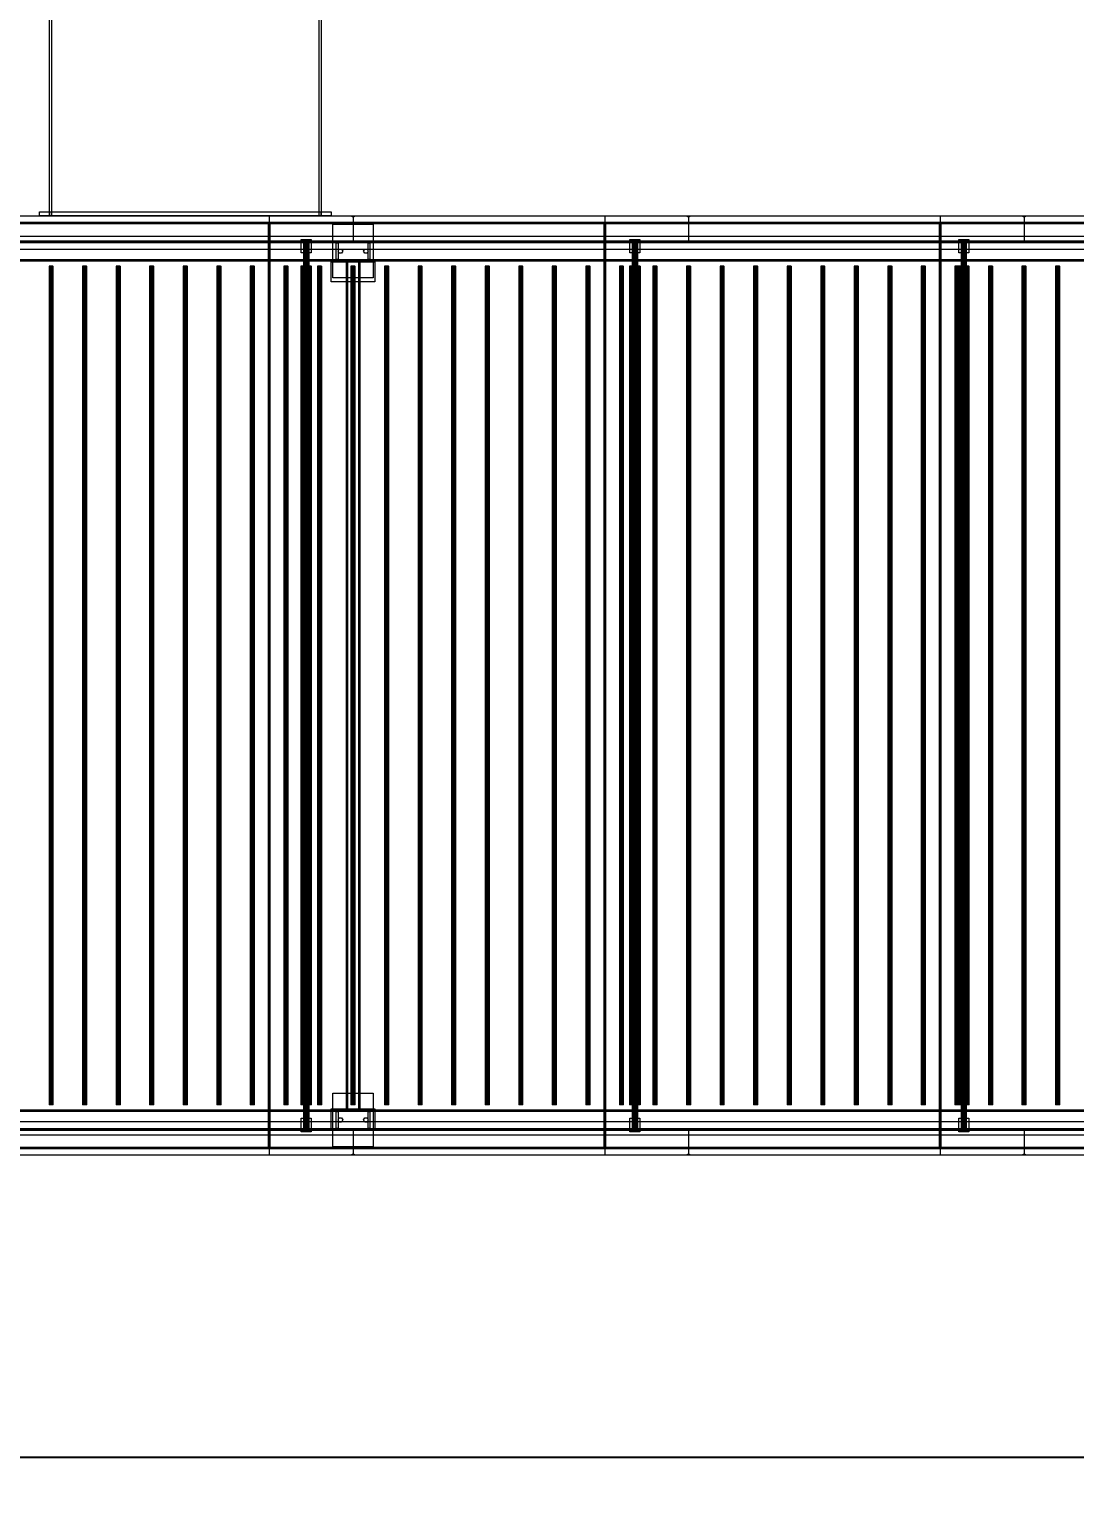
# Model space of a CAD drawing. Header units: millimetres. Extents: x -1970 to 59977, y -50268 to 6837.
# Drawn here: x 40875 to 43989, y -20450 to -16044 of the extents above; entities that cross this region are included whole.
import ezdxf

# ---------------------------------------------------------------- set-up
doc = ezdxf.new("R2010")
doc.units = ezdxf.units.MM
doc.layers.add('COTAS_O', color=1, linetype='Continuous', lineweight=0)
doc.layers.add('superior_secador', color=7, linetype='Continuous', lineweight=0)
doc.dimstyles.new('R19_100', dxfattribs={"dimtxt": 250, "dimasz": 150, "dimexe": 150, "dimexo": 80, "dimgap": 100, "dimtad": 1, "dimtih": 1, "dimtoh": 1, "dimdsep": 46, "dimcen": 0.09, "dimadec": 0, "dimazin": 0, "dimtfac": 1, "dimtdec": 4, "dimtofl": 0, "dimtmove": 0, "dimatfit": 3, "dimfxl": 1, "dimtolj": 1, "dimtzin": 0, "dimarcsym": 0})

# ---------------------------------------------------------------- blocks, each defined once
blk = doc.blocks.new('*D35')
at = {"layer": 'COTAS_O', "color": 0, "lineweight": -2, "transparency": 16777216}
for p, q in [((38839.3, -19480), (38839.3, -20450)), ((58839.3, -19480), (58839.3, -20450)), ((38989.3, -20300), (58689.3, -20300))]:
    blk.add_line(p, q, dxfattribs=at)
at = {"layer": 'COTAS_O', "color": 0, "transparency": 16777216}
for points in [[(38989.3, -20275), (38989.3, -20325), (38839.3, -20300)], [(58689.3, -20275), (58689.3, -20325), (58839.3, -20300)]]:
    blk.add_solid(points, dxfattribs=at)
at = {"layer": 'Defpoints', "color": 0, "transparency": 16777216}
for p in [(38839.3, -19400), (58839.3, -19400), (58839.3, -20300)]:
    blk.add_point(p, dxfattribs=at)

msp = doc.modelspace()

# ---------------------------------------------------------------- linework, layer by layer
at = {"layer": 'superior_secador'}
for p, q in [((40934.253, -16600), (40934.253, -15800)), ((40940.253, -15800), (40940.253, -16600)), ((41738.253, -16600), (41738.253, -15800)), ((41744.253, -15800), (41744.253, -16600)), ((38839.253, -16600), (58839.253, -16600)), ((40589.253, -16600), (41589.253, -16600)), ((40839.253, -16600), (41839.253, -16600)), ((40904.253, -16600), (40904.253, -16588)), ((40904.253, -16588), (41774.253, -16588)), ((40904.253, -16588), (40934.253, -16588)), ((41774.253, -16600), (40904.253, -16600)), ((40934.253, -16600), (40904.253, -16600)), ((40934.253, -16588), (40934.253, -16600)), ((41744.253, -16600), (40934.253, -16600)), ((40940.253, -16600), (40934.253, -16600)), ((41589.253, -16600), (41589.253, -19400)), ((41589.253, -16600), (42589.253, -16600)), ((41744.253, -16600), (41738.253, -16600)), ((41744.253, -16600), (41744.253, -16588)), ((41744.253, -16588), (41774.253, -16588)), ((41774.253, -16600), (41744.253, -16600)), ((41774.253, -16588), (41774.253, -16600)), ((41836.253, -16603), (41836.253, -16600)), ((41836.253, -16600), (41842.253, -16600)), ((41842.253, -16603), (41836.253, -16603)), ((41839.253, -16600), (41839.253, -16675)), ((41839.253, -16600), (42839.253, -16600)), ((41842.253, -16600), (41842.253, -16603)), ((42589.253, -16600), (42589.253, -19400)), ((42589.253, -16600), (43589.253, -16600)), ((42836.253, -16603), (42836.253, -16600)), ((42836.253, -16600), (42842.253, -16600)), ((42842.253, -16603), (42836.253, -16603)), ((42839.253, -16600), (42839.253, -16675)), ((42839.253, -16600), (43839.253, -16600)), ((42842.253, -16600), (42842.253, -16603)), ((43589.253, -16600), (43589.253, -19400)), ((43589.253, -16600), (44589.253, -16600)), ((43836.253, -16603), (43836.253, -16600)), ((43836.253, -16600), (43842.253, -16600)), ((43842.253, -16603), (43836.253, -16603)), ((43839.253, -16600), (43839.253, -16675)), ((43839.253, -16600), (44039.253, -16600)), ((43842.253, -16600), (43842.253, -16603)), ((58839.253, -16620), (38839.253, -16620)), ((58839.253, -16624), (38839.253, -16624)), ((41587.253, -19380), (41587.253, -16620)), ((41587.253, -16620), (41591.253, -16620)), ((41591.253, -16620), (41591.253, -19380)), ((41779.253, -16785), (41779.253, -16625)), ((41779.253, -16625), (41899.253, -16625)), ((41899.253, -16625), (41899.253, -16785)), ((42587.253, -19380), (42587.253, -16620)), ((42587.253, -16620), (42591.253, -16620)), ((42591.253, -16620), (42591.253, -19380)), ((43587.253, -19380), (43587.253, -16620)), ((43587.253, -16620), (43591.253, -16620)), ((43591.253, -16620), (43591.253, -19380)), ((38839.253, -16675), (58839.253, -16675)), ((58839.253, -16680), (38839.253, -16680)), ((39189.253, -16660), (58489.253, -16660)), ((41839.253, -16675), (40839.253, -16675)), ((41684.253, -16710), (41684.253, -16670)), ((41684.253, -16670), (41714.253, -16670)), ((41691.526, -16680), (41691.253, -16680)), ((41691.253, -16680), (41691.253, -19320)), ((41692.325, -16680), (41691.526, -16680)), ((41691.526, -16680), (41691.526, -19320)), ((41693.596, -16680), (41692.325, -16680)), ((41692.325, -16680), (41692.325, -19320)), ((41695.253, -16680), (41693.596, -16680)), ((41693.596, -16680), (41693.596, -19320)), ((41697.182, -16680), (41695.253, -16680)), ((41695.253, -16680), (41695.253, -19320)), ((41699.253, -16680), (41697.182, -16680)), ((41697.182, -16680), (41697.182, -19320)), ((41701.324, -16680), (41699.253, -16680)), ((41699.253, -16680), (41699.253, -19320)), ((41703.253, -16680), (41701.324, -16680)), ((41701.324, -16680), (41701.324, -19320)), ((41704.91, -16680), (41703.253, -16680)), ((41703.253, -16680), (41703.253, -19320)), ((41706.181, -16680), (41704.91, -16680)), ((41704.91, -16680), (41704.91, -19320)), ((41706.98, -16680), (41706.181, -16680)), ((41706.181, -16680), (41706.181, -19320)), ((41706.98, -16680), (41707.253, -16680)), ((41706.98, -16680), (41706.98, -19320)), ((41707.253, -19320), (41707.253, -16680)), ((41714.253, -16670), (41714.253, -16710)), ((41789.253, -16680), (41789.253, -16675)), ((41789.253, -16675), (41889.253, -16675)), ((41889.253, -16680), (41789.253, -16680)), ((41789.253, -16730), (41789.253, -16680)), ((41789.253, -16680), (41794.253, -16680)), ((41794.253, -16680), (41794.253, -16730)), ((42839.253, -16675), (41839.253, -16675)), ((41884.253, -16730), (41884.253, -16680)), ((41884.253, -16680), (41889.253, -16680)), ((41889.253, -16675), (41889.253, -16680)), ((41889.253, -16680), (41889.253, -16730)), ((42664.253, -16710), (42664.253, -16670)), ((42664.253, -16670), (42694.253, -16670)), ((42671.526, -16680), (42671.253, -16680)), ((42671.253, -16680), (42671.253, -19320)), ((42672.325, -16680), (42671.526, -16680)), ((42671.526, -16680), (42671.526, -19320)), ((42673.596, -16680), (42672.325, -16680)), ((42672.325, -16680), (42672.325, -19320)), ((42675.253, -16680), (42673.596, -16680)), ((42673.596, -16680), (42673.596, -19320)), ((42677.182, -16680), (42675.253, -16680)), ((42675.253, -16680), (42675.253, -19320)), ((42679.253, -16680), (42677.182, -16680)), ((42677.182, -16680), (42677.182, -19320)), ((42681.324, -16680), (42679.253, -16680)), ((42679.253, -16680), (42679.253, -19320)), ((42683.253, -16680), (42681.324, -16680)), ((42681.324, -16680), (42681.324, -19320)), ((42684.91, -16680), (42683.253, -16680)), ((42683.253, -16680), (42683.253, -19320)), ((42686.181, -16680), (42684.91, -16680)), ((42684.91, -16680), (42684.91, -19320)), ((42686.98, -16680), (42686.181, -16680)), ((42686.181, -16680), (42686.181, -19320)), ((42686.98, -16680), (42687.253, -16680)), ((42686.98, -16680), (42686.98, -19320)), ((42687.253, -19320), (42687.253, -16680)), ((42694.253, -16670), (42694.253, -16710)), ((43839.253, -16675), (42839.253, -16675)), ((43644.253, -16710), (43644.253, -16670)), ((43644.253, -16670), (43674.253, -16670)), ((43651.526, -16680), (43651.253, -16680)), ((43651.253, -16680), (43651.253, -19320)), ((43652.325, -16680), (43651.526, -16680)), ((43651.526, -16680), (43651.526, -19320)), ((43653.596, -16680), (43652.325, -16680)), ((43652.325, -16680), (43652.325, -19320)), ((43655.253, -16680), (43653.596, -16680)), ((43653.596, -16680), (43653.596, -19320)), ((43657.182, -16680), (43655.253, -16680)), ((43655.253, -16680), (43655.253, -19320)), ((43659.253, -16680), (43657.182, -16680)), ((43657.182, -16680), (43657.182, -19320)), ((43661.324, -16680), (43659.253, -16680)), ((43659.253, -16680), (43659.253, -19320)), ((43663.253, -16680), (43661.324, -16680)), ((43661.324, -16680), (43661.324, -19320)), ((43664.91, -16680), (43663.253, -16680)), ((43663.253, -16680), (43663.253, -19320)), ((43666.181, -16680), (43664.91, -16680)), ((43664.91, -16680), (43664.91, -19320)), ((43666.98, -16680), (43666.181, -16680)), ((43666.181, -16680), (43666.181, -19320)), ((43666.98, -16680), (43667.253, -16680)), ((43666.98, -16680), (43666.98, -19320)), ((43667.253, -19320), (43667.253, -16680)), ((43674.253, -16670), (43674.253, -16710)), ((44039.253, -16675), (43839.253, -16675)), ((38839.253, -16730), (58839.253, -16730)), ((58839.253, -16735), (38839.253, -16735)), ((58489.253, -16700), (39189.253, -16700)), ((41714.253, -16710), (41684.253, -16710)), ((41774.253, -16738), (41774.253, -16733)), ((41774.253, -16733), (41904.253, -16733)), ((41774.253, -16796), (41774.253, -16733)), ((41904.253, -16738), (41774.253, -16738)), ((41789.253, -16735), (41789.253, -16730)), ((41789.253, -16730), (41889.253, -16730)), ((41794.253, -16730), (41789.253, -16730)), ((41889.253, -16735), (41789.253, -16735)), ((41794.253, -16705), (41797.753, -16698.938)), ((41797.753, -16711.062), (41794.253, -16705)), ((41797.753, -16698.938), (41804.753, -16698.938)), ((41804.753, -16711.062), (41797.753, -16711.062)), ((41804.753, -16698.938), (41808.253, -16705)), ((41808.253, -16705), (41804.753, -16711.062)), ((41819.253, -19265), (41819.253, -16735)), ((41819.253, -16735), (41859.253, -16735)), ((41819.253, -16735), (41822.253, -16735)), ((41822.253, -16735), (41822.253, -19265)), ((41856.253, -19265), (41856.253, -16735)), ((41856.253, -16735), (41859.253, -16735)), ((41859.253, -16735), (41859.253, -19265)), ((41870.253, -16705), (41873.753, -16698.938)), ((41873.753, -16711.062), (41870.253, -16705)), ((41873.753, -16698.938), (41880.753, -16698.938)), ((41880.753, -16711.062), (41873.753, -16711.062)), ((41880.753, -16698.938), (41884.253, -16705)), ((41884.253, -16705), (41880.753, -16711.062)), ((41889.253, -16730), (41884.253, -16730)), ((41889.253, -16730), (41889.253, -16735)), ((41904.253, -16733), (41904.253, -16738)), ((41904.253, -16733), (41904.253, -16796)), ((42694.253, -16710), (42664.253, -16710)), ((43674.253, -16710), (43644.253, -16710)), ((40934.116, -16750), (40932.903, -16750)), ((40932.903, -16750), (40932.903, -19250)), ((40937.291, -16750), (40934.116, -16750)), ((40934.116, -16750), (40934.116, -19250)), ((40941.215, -16750), (40937.291, -16750)), ((40937.291, -16750), (40937.291, -19250)), ((40944.39, -16750), (40941.215, -16750)), ((40941.215, -16750), (40941.215, -19250)), ((40944.39, -16750), (40945.603, -16750)), ((40944.39, -16750), (40944.39, -19250)), ((40945.603, -19250), (40945.603, -16750)), ((41034.116, -16750), (41032.903, -16750)), ((41032.903, -16750), (41032.903, -19250)), ((41037.291, -16750), (41034.116, -16750)), ((41034.116, -16750), (41034.116, -19250)), ((41041.215, -16750), (41037.291, -16750)), ((41037.291, -16750), (41037.291, -19250)), ((41044.39, -16750), (41041.215, -16750)), ((41041.215, -16750), (41041.215, -19250)), ((41044.39, -16750), (41045.603, -16750)), ((41044.39, -16750), (41044.39, -19250)), ((41045.603, -19250), (41045.603, -16750)), ((41134.116, -16750), (41132.903, -16750)), ((41132.903, -16750), (41132.903, -19250)), ((41137.291, -16750), (41134.116, -16750)), ((41134.116, -16750), (41134.116, -19250)), ((41141.215, -16750), (41137.291, -16750)), ((41137.291, -16750), (41137.291, -19250)), ((41144.39, -16750), (41141.215, -16750)), ((41141.215, -16750), (41141.215, -19250)), ((41144.39, -16750), (41145.603, -16750)), ((41144.39, -16750), (41144.39, -19250)), ((41145.603, -19250), (41145.603, -16750)), ((41234.116, -16750), (41232.903, -16750)), ((41232.903, -16750), (41232.903, -19250)), ((41237.291, -16750), (41234.116, -16750)), ((41234.116, -16750), (41234.116, -19250)), ((41241.215, -16750), (41237.291, -16750)), ((41237.291, -16750), (41237.291, -19250)), ((41244.39, -16750), (41241.215, -16750)), ((41241.215, -16750), (41241.215, -19250)), ((41244.39, -16750), (41245.603, -16750)), ((41244.39, -16750), (41244.39, -19250)), ((41245.603, -19250), (41245.603, -16750)), ((41334.116, -16750), (41332.903, -16750)), ((41332.903, -16750), (41332.903, -19250)), ((41337.291, -16750), (41334.116, -16750)), ((41334.116, -16750), (41334.116, -19250)), ((41341.215, -16750), (41337.291, -16750)), ((41337.291, -16750), (41337.291, -19250)), ((41344.39, -16750), (41341.215, -16750)), ((41341.215, -16750), (41341.215, -19250)), ((41344.39, -16750), (41345.603, -16750)), ((41344.39, -16750), (41344.39, -19250)), ((41345.603, -19250), (41345.603, -16750)), ((41434.116, -16750), (41432.903, -16750)), ((41432.903, -16750), (41432.903, -19250)), ((41437.291, -16750), (41434.116, -16750)), ((41434.116, -16750), (41434.116, -19250)), ((41441.215, -16750), (41437.291, -16750)), ((41437.291, -16750), (41437.291, -19250)), ((41444.39, -16750), (41441.215, -16750)), ((41441.215, -16750), (41441.215, -19250)), ((41444.39, -16750), (41445.603, -16750)), ((41444.39, -16750), (41444.39, -19250)), ((41445.603, -19250), (41445.603, -16750)), ((41534.116, -16750), (41532.903, -16750)), ((41532.903, -16750), (41532.903, -19250)), ((41537.291, -16750), (41534.116, -16750)), ((41534.116, -16750), (41534.116, -19250)), ((41541.215, -16750), (41537.291, -16750)), ((41537.291, -16750), (41537.291, -19250)), ((41544.39, -16750), (41541.215, -16750)), ((41541.215, -16750), (41541.215, -19250)), ((41544.39, -16750), (41545.603, -16750)), ((41544.39, -16750), (41544.39, -19250)), ((41545.603, -19250), (41545.603, -16750)), ((41634.116, -16750), (41632.903, -16750)), ((41632.903, -16750), (41632.903, -19250)), ((41637.291, -16750), (41634.116, -16750)), ((41634.116, -16750), (41634.116, -19250)), ((41641.215, -16750), (41637.291, -16750)), ((41637.291, -16750), (41637.291, -19250)), ((41644.39, -16750), (41641.215, -16750)), ((41641.215, -16750), (41641.215, -19250)), ((41644.39, -16750), (41645.603, -16750)), ((41644.39, -16750), (41644.39, -19250)), ((41645.603, -19250), (41645.603, -16750)), ((41683.798, -16750), (41683.253, -16750)), ((41683.253, -16750), (41683.253, -19250)), ((41685.397, -16750), (41683.798, -16750)), ((41683.798, -16750), (41683.798, -19250)), ((41687.939, -16750), (41685.397, -16750)), ((41685.397, -16750), (41685.397, -19250)), ((41691.253, -16750), (41687.939, -16750)), ((41687.939, -16750), (41687.939, -19250)), ((41695.112, -16750), (41691.253, -16750)), ((41691.253, -16750), (41691.253, -19250)), ((41699.253, -16750), (41695.112, -16750)), ((41695.112, -16750), (41695.112, -19250)), ((41703.394, -16750), (41699.253, -16750)), ((41699.253, -16750), (41699.253, -19250)), ((41707.253, -16750), (41703.394, -16750)), ((41703.394, -16750), (41703.394, -19250)), ((41710.567, -16750), (41707.253, -16750)), ((41707.253, -16750), (41707.253, -19250)), ((41713.109, -16750), (41710.567, -16750)), ((41710.567, -16750), (41710.567, -19250)), ((41714.708, -16750), (41713.109, -16750)), ((41713.109, -16750), (41713.109, -19250)), ((41714.708, -16750), (41715.253, -16750)), ((41714.708, -16750), (41714.708, -19250)), ((41715.253, -19250), (41715.253, -16750)), ((41734.116, -16750), (41732.903, -16750)), ((41732.903, -16750), (41732.903, -19250)), ((41737.291, -16750), (41734.116, -16750)), ((41734.116, -16750), (41734.116, -19250)), ((41741.215, -16750), (41737.291, -16750)), ((41737.291, -16750), (41737.291, -19250)), ((41744.39, -16750), (41741.215, -16750)), ((41741.215, -16750), (41741.215, -19250)), ((41744.39, -16750), (41745.603, -16750)), ((41744.39, -16750), (41744.39, -19250)), ((41745.603, -19250), (41745.603, -16750)), ((41899.253, -16785), (41779.253, -16785)), ((41834.116, -16750), (41832.903, -16750)), ((41832.903, -16750), (41832.903, -19250)), ((41837.291, -16750), (41834.116, -16750)), ((41834.116, -16750), (41834.116, -19250)), ((41841.215, -16750), (41837.291, -16750)), ((41837.291, -16750), (41837.291, -19250)), ((41844.39, -16750), (41841.215, -16750)), ((41841.215, -16750), (41841.215, -19250)), ((41844.39, -16750), (41845.603, -16750)), ((41844.39, -16750), (41844.39, -19250)), ((41845.603, -19250), (41845.603, -16750)), ((41934.116, -16750), (41932.903, -16750)), ((41932.903, -16750), (41932.903, -19250)), ((41937.291, -16750), (41934.116, -16750)), ((41934.116, -16750), (41934.116, -19250)), ((41941.215, -16750), (41937.291, -16750)), ((41937.291, -16750), (41937.291, -19250)), ((41944.39, -16750), (41941.215, -16750)), ((41941.215, -16750), (41941.215, -19250)), ((41944.39, -16750), (41945.603, -16750)), ((41944.39, -16750), (41944.39, -19250)), ((41945.603, -19250), (41945.603, -16750)), ((42034.116, -16750), (42032.903, -16750)), ((42032.903, -16750), (42032.903, -19250)), ((42037.291, -16750), (42034.116, -16750)), ((42034.116, -16750), (42034.116, -19250)), ((42041.215, -16750), (42037.291, -16750)), ((42037.291, -16750), (42037.291, -19250)), ((42044.39, -16750), (42041.215, -16750)), ((42041.215, -16750), (42041.215, -19250)), ((42044.39, -16750), (42045.603, -16750)), ((42044.39, -16750), (42044.39, -19250)), ((42045.603, -19250), (42045.603, -16750)), ((42134.116, -16750), (42132.903, -16750)), ((42132.903, -16750), (42132.903, -19250)), ((42137.291, -16750), (42134.116, -16750)), ((42134.116, -16750), (42134.116, -19250)), ((42141.215, -16750), (42137.291, -16750)), ((42137.291, -16750), (42137.291, -19250)), ((42144.39, -16750), (42141.215, -16750)), ((42141.215, -16750), (42141.215, -19250)), ((42144.39, -16750), (42145.603, -16750)), ((42144.39, -16750), (42144.39, -19250)), ((42145.603, -19250), (42145.603, -16750)), ((42234.116, -16750), (42232.903, -16750)), ((42232.903, -16750), (42232.903, -19250)), ((42237.291, -16750), (42234.116, -16750)), ((42234.116, -16750), (42234.116, -19250)), ((42241.215, -16750), (42237.291, -16750)), ((42237.291, -16750), (42237.291, -19250)), ((42244.39, -16750), (42241.215, -16750)), ((42241.215, -16750), (42241.215, -19250)), ((42244.39, -16750), (42245.603, -16750)), ((42244.39, -16750), (42244.39, -19250)), ((42245.603, -19250), (42245.603, -16750)), ((42334.116, -16750), (42332.903, -16750)), ((42332.903, -16750), (42332.903, -19250)), ((42337.291, -16750), (42334.116, -16750)), ((42334.116, -16750), (42334.116, -19250)), ((42341.215, -16750), (42337.291, -16750)), ((42337.291, -16750), (42337.291, -19250)), ((42344.39, -16750), (42341.215, -16750)), ((42341.215, -16750), (42341.215, -19250)), ((42344.39, -16750), (42345.603, -16750)), ((42344.39, -16750), (42344.39, -19250)), ((42345.603, -19250), (42345.603, -16750)), ((42434.116, -16750), (42432.903, -16750)), ((42432.903, -16750), (42432.903, -19250)), ((42437.291, -16750), (42434.116, -16750)), ((42434.116, -16750), (42434.116, -19250)), ((42441.215, -16750), (42437.291, -16750)), ((42437.291, -16750), (42437.291, -19250)), ((42444.39, -16750), (42441.215, -16750)), ((42441.215, -16750), (42441.215, -19250)), ((42444.39, -16750), (42445.603, -16750)), ((42444.39, -16750), (42444.39, -19250)), ((42445.603, -19250), (42445.603, -16750)), ((42534.116, -16750), (42532.903, -16750)), ((42532.903, -16750), (42532.903, -19250)), ((42537.291, -16750), (42534.116, -16750)), ((42534.116, -16750), (42534.116, -19250)), ((42541.215, -16750), (42537.291, -16750)), ((42537.291, -16750), (42537.291, -19250)), ((42544.39, -16750), (42541.215, -16750)), ((42541.215, -16750), (42541.215, -19250)), ((42544.39, -16750), (42545.603, -16750)), ((42544.39, -16750), (42544.39, -19250)), ((42545.603, -19250), (42545.603, -16750)), ((42634.116, -16750), (42632.903, -16750)), ((42632.903, -16750), (42632.903, -19250)), ((42637.291, -16750), (42634.116, -16750)), ((42634.116, -16750), (42634.116, -19250)), ((42641.215, -16750), (42637.291, -16750)), ((42637.291, -16750), (42637.291, -19250)), ((42644.39, -16750), (42641.215, -16750)), ((42641.215, -16750), (42641.215, -19250)), ((42644.39, -16750), (42645.603, -16750)), ((42644.39, -16750), (42644.39, -19250)), ((42645.603, -19250), (42645.603, -16750)), ((42663.798, -16750), (42663.253, -16750)), ((42663.253, -16750), (42663.253, -19250)), ((42665.397, -16750), (42663.798, -16750)), ((42663.798, -16750), (42663.798, -19250)), ((42667.939, -16750), (42665.397, -16750)), ((42665.397, -16750), (42665.397, -19250)), ((42671.253, -16750), (42667.939, -16750)), ((42667.939, -16750), (42667.939, -19250)), ((42675.112, -16750), (42671.253, -16750)), ((42671.253, -16750), (42671.253, -19250)), ((42679.253, -16750), (42675.112, -16750)), ((42675.112, -16750), (42675.112, -19250)), ((42683.394, -16750), (42679.253, -16750)), ((42679.253, -16750), (42679.253, -19250)), ((42687.253, -16750), (42683.394, -16750)), ((42683.394, -16750), (42683.394, -19250)), ((42690.567, -16750), (42687.253, -16750)), ((42687.253, -16750), (42687.253, -19250)), ((42693.109, -16750), (42690.567, -16750)), ((42690.567, -16750), (42690.567, -19250)), ((42694.708, -16750), (42693.109, -16750)), ((42693.109, -16750), (42693.109, -19250)), ((42694.708, -16750), (42695.253, -16750)), ((42694.708, -16750), (42694.708, -19250)), ((42695.253, -19250), (42695.253, -16750)), ((42734.116, -16750), (42732.903, -16750)), ((42732.903, -16750), (42732.903, -19250)), ((42737.291, -16750), (42734.116, -16750)), ((42734.116, -16750), (42734.116, -19250)), ((42741.215, -16750), (42737.291, -16750)), ((42737.291, -16750), (42737.291, -19250)), ((42744.39, -16750), (42741.215, -16750)), ((42741.215, -16750), (42741.215, -19250)), ((42744.39, -16750), (42745.603, -16750)), ((42744.39, -16750), (42744.39, -19250)), ((42745.603, -19250), (42745.603, -16750)), ((42834.116, -16750), (42832.903, -16750)), ((42832.903, -16750), (42832.903, -19250)), ((42837.291, -16750), (42834.116, -16750)), ((42834.116, -16750), (42834.116, -19250)), ((42841.215, -16750), (42837.291, -16750)), ((42837.291, -16750), (42837.291, -19250)), ((42844.39, -16750), (42841.215, -16750)), ((42841.215, -16750), (42841.215, -19250)), ((42844.39, -16750), (42845.603, -16750)), ((42844.39, -16750), (42844.39, -19250)), ((42845.603, -19250), (42845.603, -16750)), ((42934.116, -16750), (42932.903, -16750)), ((42932.903, -16750), (42932.903, -19250)), ((42937.291, -16750), (42934.116, -16750)), ((42934.116, -16750), (42934.116, -19250)), ((42941.215, -16750), (42937.291, -16750)), ((42937.291, -16750), (42937.291, -19250)), ((42944.39, -16750), (42941.215, -16750)), ((42941.215, -16750), (42941.215, -19250)), ((42944.39, -16750), (42945.603, -16750)), ((42944.39, -16750), (42944.39, -19250)), ((42945.603, -19250), (42945.603, -16750)), ((43034.116, -16750), (43032.903, -16750)), ((43032.903, -16750), (43032.903, -19250)), ((43037.291, -16750), (43034.116, -16750)), ((43034.116, -16750), (43034.116, -19250)), ((43041.215, -16750), (43037.291, -16750)), ((43037.291, -16750), (43037.291, -19250)), ((43044.39, -16750), (43041.215, -16750)), ((43041.215, -16750), (43041.215, -19250)), ((43044.39, -16750), (43045.603, -16750)), ((43044.39, -16750), (43044.39, -19250)), ((43045.603, -19250), (43045.603, -16750)), ((43134.116, -16750), (43132.903, -16750)), ((43132.903, -16750), (43132.903, -19250)), ((43137.291, -16750), (43134.116, -16750)), ((43134.116, -16750), (43134.116, -19250)), ((43141.215, -16750), (43137.291, -16750)), ((43137.291, -16750), (43137.291, -19250)), ((43144.39, -16750), (43141.215, -16750)), ((43141.215, -16750), (43141.215, -19250)), ((43144.39, -16750), (43145.603, -16750)), ((43144.39, -16750), (43144.39, -19250)), ((43145.603, -19250), (43145.603, -16750)), ((43234.116, -16750), (43232.903, -16750)), ((43232.903, -16750), (43232.903, -19250)), ((43237.291, -16750), (43234.116, -16750)), ((43234.116, -16750), (43234.116, -19250)), ((43241.215, -16750), (43237.291, -16750)), ((43237.291, -16750), (43237.291, -19250)), ((43244.39, -16750), (43241.215, -16750)), ((43241.215, -16750), (43241.215, -19250)), ((43244.39, -16750), (43245.603, -16750)), ((43244.39, -16750), (43244.39, -19250)), ((43245.603, -19250), (43245.603, -16750)), ((43334.116, -16750), (43332.903, -16750)), ((43332.903, -16750), (43332.903, -19250)), ((43337.291, -16750), (43334.116, -16750)), ((43334.116, -16750), (43334.116, -19250)), ((43341.215, -16750), (43337.291, -16750)), ((43337.291, -16750), (43337.291, -19250)), ((43344.39, -16750), (43341.215, -16750)), ((43341.215, -16750), (43341.215, -19250)), ((43344.39, -16750), (43345.603, -16750)), ((43344.39, -16750), (43344.39, -19250)), ((43345.603, -19250), (43345.603, -16750)), ((43434.116, -16750), (43432.903, -16750)), ((43432.903, -16750), (43432.903, -19250)), ((43437.291, -16750), (43434.116, -16750)), ((43434.116, -16750), (43434.116, -19250)), ((43441.215, -16750), (43437.291, -16750)), ((43437.291, -16750), (43437.291, -19250)), ((43444.39, -16750), (43441.215, -16750)), ((43441.215, -16750), (43441.215, -19250)), ((43444.39, -16750), (43445.603, -16750)), ((43444.39, -16750), (43444.39, -19250)), ((43445.603, -19250), (43445.603, -16750)), ((43534.116, -16750), (43532.903, -16750)), ((43532.903, -16750), (43532.903, -19250)), ((43537.291, -16750), (43534.116, -16750)), ((43534.116, -16750), (43534.116, -19250)), ((43541.215, -16750), (43537.291, -16750)), ((43537.291, -16750), (43537.291, -19250)), ((43544.39, -16750), (43541.215, -16750)), ((43541.215, -16750), (43541.215, -19250)), ((43544.39, -16750), (43545.603, -16750)), ((43544.39, -16750), (43544.39, -19250)), ((43545.603, -19250), (43545.603, -16750)), ((43634.116, -16750), (43632.903, -16750)), ((43632.903, -16750), (43632.903, -19250)), ((43637.291, -16750), (43634.116, -16750)), ((43634.116, -16750), (43634.116, -19250)), ((43641.215, -16750), (43637.291, -16750)), ((43637.291, -16750), (43637.291, -19250)), ((43644.39, -16750), (43641.215, -16750)), ((43641.215, -16750), (43641.215, -19250)), ((43643.798, -16750), (43643.253, -16750)), ((43643.253, -16750), (43643.253, -19250)), ((43645.397, -16750), (43643.798, -16750)), ((43643.798, -16750), (43643.798, -19250)), ((43644.39, -16750), (43645.603, -16750)), ((43644.39, -16750), (43644.39, -19250)), ((43647.939, -16750), (43645.397, -16750)), ((43645.397, -16750), (43645.397, -19250)), ((43645.603, -19250), (43645.603, -16750)), ((43651.253, -16750), (43647.939, -16750)), ((43647.939, -16750), (43647.939, -19250)), ((43655.112, -16750), (43651.253, -16750)), ((43651.253, -16750), (43651.253, -19250)), ((43659.253, -16750), (43655.112, -16750)), ((43655.112, -16750), (43655.112, -19250)), ((43663.394, -16750), (43659.253, -16750)), ((43659.253, -16750), (43659.253, -19250)), ((43667.253, -16750), (43663.394, -16750)), ((43663.394, -16750), (43663.394, -19250)), ((43670.567, -16750), (43667.253, -16750)), ((43667.253, -16750), (43667.253, -19250)), ((43673.109, -16750), (43670.567, -16750)), ((43670.567, -16750), (43670.567, -19250)), ((43674.708, -16750), (43673.109, -16750)), ((43673.109, -16750), (43673.109, -19250)), ((43674.708, -16750), (43675.253, -16750)), ((43674.708, -16750), (43674.708, -19250)), ((43675.253, -19250), (43675.253, -16750)), ((43734.116, -16750), (43732.903, -16750)), ((43732.903, -16750), (43732.903, -19250)), ((43737.291, -16750), (43734.116, -16750)), ((43734.116, -16750), (43734.116, -19250)), ((43741.215, -16750), (43737.291, -16750)), ((43737.291, -16750), (43737.291, -19250)), ((43744.39, -16750), (43741.215, -16750)), ((43741.215, -16750), (43741.215, -19250)), ((43744.39, -16750), (43745.603, -16750)), ((43744.39, -16750), (43744.39, -19250)), ((43745.603, -19250), (43745.603, -16750)), ((43834.116, -16750), (43832.903, -16750)), ((43832.903, -16750), (43832.903, -19250)), ((43837.291, -16750), (43834.116, -16750)), ((43834.116, -16750), (43834.116, -19250)), ((43841.215, -16750), (43837.291, -16750)), ((43837.291, -16750), (43837.291, -19250)), ((43844.39, -16750), (43841.215, -16750)), ((43841.215, -16750), (43841.215, -19250)), ((43844.39, -16750), (43845.603, -16750)), ((43844.39, -16750), (43844.39, -19250)), ((43845.603, -19250), (43845.603, -16750)), ((43934.116, -16750), (43932.903, -16750)), ((43932.903, -16750), (43932.903, -19250)), ((43937.291, -16750), (43934.116, -16750)), ((43934.116, -16750), (43934.116, -19250)), ((43941.215, -16750), (43937.291, -16750)), ((43937.291, -16750), (43937.291, -19250)), ((43944.39, -16750), (43941.215, -16750)), ((43941.215, -16750), (43941.215, -19250)), ((43944.39, -16750), (43945.603, -16750)), ((43944.39, -16750), (43944.39, -19250)), ((43945.603, -19250), (43945.603, -16750)), ((41904.253, -16796), (41774.253, -16796)), ((40934.116, -19250), (40932.903, -19250)), ((40937.291, -19250), (40934.116, -19250)), ((40941.215, -19250), (40937.291, -19250)), ((40944.39, -19250), (40941.215, -19250)), ((40945.603, -19250), (40944.39, -19250)), ((41034.116, -19250), (41032.903, -19250)), ((41037.291, -19250), (41034.116, -19250)), ((41041.215, -19250), (41037.291, -19250)), ((41044.39, -19250), (41041.215, -19250)), ((41045.603, -19250), (41044.39, -19250)), ((41134.116, -19250), (41132.903, -19250)), ((41137.291, -19250), (41134.116, -19250)), ((41141.215, -19250), (41137.291, -19250)), ((41144.39, -19250), (41141.215, -19250)), ((41145.603, -19250), (41144.39, -19250)), ((41234.116, -19250), (41232.903, -19250)), ((41237.291, -19250), (41234.116, -19250)), ((41241.215, -19250), (41237.291, -19250)), ((41244.39, -19250), (41241.215, -19250)), ((41245.603, -19250), (41244.39, -19250)), ((41334.116, -19250), (41332.903, -19250)), ((41337.291, -19250), (41334.116, -19250)), ((41341.215, -19250), (41337.291, -19250)), ((41344.39, -19250), (41341.215, -19250)), ((41345.603, -19250), (41344.39, -19250)), ((41434.116, -19250), (41432.903, -19250)), ((41437.291, -19250), (41434.116, -19250)), ((41441.215, -19250), (41437.291, -19250)), ((41444.39, -19250), (41441.215, -19250)), ((41445.603, -19250), (41444.39, -19250)), ((41534.116, -19250), (41532.903, -19250)), ((41537.291, -19250), (41534.116, -19250)), ((41541.215, -19250), (41537.291, -19250)), ((41544.39, -19250), (41541.215, -19250)), ((41545.603, -19250), (41544.39, -19250)), ((41634.116, -19250), (41632.903, -19250)), ((41637.291, -19250), (41634.116, -19250)), ((41641.215, -19250), (41637.291, -19250)), ((41644.39, -19250), (41641.215, -19250)), ((41645.603, -19250), (41644.39, -19250)), ((41683.798, -19250), (41683.253, -19250)), ((41685.397, -19250), (41683.798, -19250)), ((41687.939, -19250), (41685.397, -19250)), ((41691.253, -19250), (41687.939, -19250)), ((41695.112, -19250), (41691.253, -19250)), ((41699.253, -19250), (41695.112, -19250)), ((41703.394, -19250), (41699.253, -19250)), ((41707.253, -19250), (41703.394, -19250)), ((41710.567, -19250), (41707.253, -19250)), ((41713.109, -19250), (41710.567, -19250)), ((41714.708, -19250), (41713.109, -19250)), ((41715.253, -19250), (41714.708, -19250)), ((41734.116, -19250), (41732.903, -19250)), ((41737.291, -19250), (41734.116, -19250)), ((41741.215, -19250), (41737.291, -19250)), ((41744.39, -19250), (41741.215, -19250)), ((41745.603, -19250), (41744.39, -19250)), ((41779.253, -19375), (41779.253, -19215)), ((41779.253, -19215), (41899.253, -19215)), ((41834.116, -19250), (41832.903, -19250)), ((41837.291, -19250), (41834.116, -19250)), ((41841.215, -19250), (41837.291, -19250)), ((41844.39, -19250), (41841.215, -19250)), ((41845.603, -19250), (41844.39, -19250)), ((41899.253, -19215), (41899.253, -19375)), ((41934.116, -19250), (41932.903, -19250)), ((41937.291, -19250), (41934.116, -19250)), ((41941.215, -19250), (41937.291, -19250)), ((41944.39, -19250), (41941.215, -19250)), ((41945.603, -19250), (41944.39, -19250)), ((42034.116, -19250), (42032.903, -19250)), ((42037.291, -19250), (42034.116, -19250)), ((42041.215, -19250), (42037.291, -19250)), ((42044.39, -19250), (42041.215, -19250)), ((42045.603, -19250), (42044.39, -19250)), ((42134.116, -19250), (42132.903, -19250)), ((42137.291, -19250), (42134.116, -19250)), ((42141.215, -19250), (42137.291, -19250)), ((42144.39, -19250), (42141.215, -19250)), ((42145.603, -19250), (42144.39, -19250)), ((42234.116, -19250), (42232.903, -19250)), ((42237.291, -19250), (42234.116, -19250)), ((42241.215, -19250), (42237.291, -19250)), ((42244.39, -19250), (42241.215, -19250)), ((42245.603, -19250), (42244.39, -19250)), ((42334.116, -19250), (42332.903, -19250)), ((42337.291, -19250), (42334.116, -19250)), ((42341.215, -19250), (42337.291, -19250)), ((42344.39, -19250), (42341.215, -19250)), ((42345.603, -19250), (42344.39, -19250)), ((42434.116, -19250), (42432.903, -19250)), ((42437.291, -19250), (42434.116, -19250)), ((42441.215, -19250), (42437.291, -19250)), ((42444.39, -19250), (42441.215, -19250)), ((42445.603, -19250), (42444.39, -19250)), ((42534.116, -19250), (42532.903, -19250)), ((42537.291, -19250), (42534.116, -19250)), ((42541.215, -19250), (42537.291, -19250)), ((42544.39, -19250), (42541.215, -19250)), ((42545.603, -19250), (42544.39, -19250)), ((42634.116, -19250), (42632.903, -19250)), ((42637.291, -19250), (42634.116, -19250)), ((42641.215, -19250), (42637.291, -19250)), ((42644.39, -19250), (42641.215, -19250)), ((42645.603, -19250), (42644.39, -19250)), ((42663.798, -19250), (42663.253, -19250)), ((42665.397, -19250), (42663.798, -19250)), ((42667.939, -19250), (42665.397, -19250)), ((42671.253, -19250), (42667.939, -19250)), ((42675.112, -19250), (42671.253, -19250)), ((42679.253, -19250), (42675.112, -19250)), ((42683.394, -19250), (42679.253, -19250)), ((42687.253, -19250), (42683.394, -19250)), ((42690.567, -19250), (42687.253, -19250)), ((42693.109, -19250), (42690.567, -19250)), ((42694.708, -19250), (42693.109, -19250)), ((42695.253, -19250), (42694.708, -19250)), ((42734.116, -19250), (42732.903, -19250)), ((42737.291, -19250), (42734.116, -19250)), ((42741.215, -19250), (42737.291, -19250)), ((42744.39, -19250), (42741.215, -19250)), ((42745.603, -19250), (42744.39, -19250)), ((42834.116, -19250), (42832.903, -19250)), ((42837.291, -19250), (42834.116, -19250)), ((42841.215, -19250), (42837.291, -19250)), ((42844.39, -19250), (42841.215, -19250)), ((42845.603, -19250), (42844.39, -19250)), ((42934.116, -19250), (42932.903, -19250)), ((42937.291, -19250), (42934.116, -19250)), ((42941.215, -19250), (42937.291, -19250)), ((42944.39, -19250), (42941.215, -19250)), ((42945.603, -19250), (42944.39, -19250)), ((43034.116, -19250), (43032.903, -19250)), ((43037.291, -19250), (43034.116, -19250)), ((43041.215, -19250), (43037.291, -19250)), ((43044.39, -19250), (43041.215, -19250)), ((43045.603, -19250), (43044.39, -19250)), ((43134.116, -19250), (43132.903, -19250)), ((43137.291, -19250), (43134.116, -19250)), ((43141.215, -19250), (43137.291, -19250)), ((43144.39, -19250), (43141.215, -19250)), ((43145.603, -19250), (43144.39, -19250)), ((43234.116, -19250), (43232.903, -19250)), ((43237.291, -19250), (43234.116, -19250)), ((43241.215, -19250), (43237.291, -19250)), ((43244.39, -19250), (43241.215, -19250)), ((43245.603, -19250), (43244.39, -19250)), ((43334.116, -19250), (43332.903, -19250)), ((43337.291, -19250), (43334.116, -19250)), ((43341.215, -19250), (43337.291, -19250)), ((43344.39, -19250), (43341.215, -19250)), ((43345.603, -19250), (43344.39, -19250)), ((43434.116, -19250), (43432.903, -19250)), ((43437.291, -19250), (43434.116, -19250)), ((43441.215, -19250), (43437.291, -19250)), ((43444.39, -19250), (43441.215, -19250)), ((43445.603, -19250), (43444.39, -19250)), ((43534.116, -19250), (43532.903, -19250)), ((43537.291, -19250), (43534.116, -19250)), ((43541.215, -19250), (43537.291, -19250)), ((43544.39, -19250), (43541.215, -19250)), ((43545.603, -19250), (43544.39, -19250)), ((43634.116, -19250), (43632.903, -19250)), ((43637.291, -19250), (43634.116, -19250)), ((43641.215, -19250), (43637.291, -19250)), ((43644.39, -19250), (43641.215, -19250)), ((43643.798, -19250), (43643.253, -19250)), ((43645.397, -19250), (43643.798, -19250)), ((43645.603, -19250), (43644.39, -19250)), ((43647.939, -19250), (43645.397, -19250)), ((43651.253, -19250), (43647.939, -19250)), ((43655.112, -19250), (43651.253, -19250)), ((43659.253, -19250), (43655.112, -19250)), ((43663.394, -19250), (43659.253, -19250)), ((43667.253, -19250), (43663.394, -19250)), ((43670.567, -19250), (43667.253, -19250)), ((43673.109, -19250), (43670.567, -19250)), ((43674.708, -19250), (43673.109, -19250)), ((43675.253, -19250), (43674.708, -19250)), ((43734.116, -19250), (43732.903, -19250)), ((43737.291, -19250), (43734.116, -19250)), ((43741.215, -19250), (43737.291, -19250)), ((43744.39, -19250), (43741.215, -19250)), ((43745.603, -19250), (43744.39, -19250)), ((43834.116, -19250), (43832.903, -19250)), ((43837.291, -19250), (43834.116, -19250)), ((43841.215, -19250), (43837.291, -19250)), ((43844.39, -19250), (43841.215, -19250)), ((43845.603, -19250), (43844.39, -19250)), ((43934.116, -19250), (43932.903, -19250)), ((43937.291, -19250), (43934.116, -19250)), ((43941.215, -19250), (43937.291, -19250)), ((43944.39, -19250), (43941.215, -19250)), ((43945.603, -19250), (43944.39, -19250)), ((38839.253, -19265), (58839.253, -19265)), ((58839.253, -19270), (38839.253, -19270)), ((41684.253, -19330), (41684.253, -19290)), ((41684.253, -19290), (41714.253, -19290)), ((41714.253, -19290), (41714.253, -19330)), ((41774.253, -19325), (41774.253, -19262)), ((41774.253, -19262), (41904.253, -19262)), ((41789.253, -19270), (41789.253, -19265)), ((41789.253, -19265), (41889.253, -19265)), ((41889.253, -19270), (41789.253, -19270)), ((41789.253, -19320), (41789.253, -19270)), ((41789.253, -19270), (41794.253, -19270)), ((41794.253, -19270), (41794.253, -19320)), ((41794.253, -19295), (41797.753, -19288.938)), ((41797.753, -19301.062), (41794.253, -19295)), ((41797.753, -19288.938), (41804.753, -19288.938)), ((41804.753, -19288.938), (41808.253, -19295)), ((41808.253, -19295), (41804.753, -19301.062)), ((41859.253, -19265), (41819.253, -19265)), ((41822.253, -19265), (41819.253, -19265)), ((41859.253, -19265), (41856.253, -19265)), ((41870.253, -19295), (41873.753, -19288.938)), ((41873.753, -19301.062), (41870.253, -19295)), ((41873.753, -19288.938), (41880.753, -19288.938)), ((41880.753, -19288.938), (41884.253, -19295)), ((41884.253, -19295), (41880.753, -19301.062)), ((41884.253, -19320), (41884.253, -19270)), ((41884.253, -19270), (41889.253, -19270)), ((41889.253, -19265), (41889.253, -19270)), ((41889.253, -19270), (41889.253, -19320)), ((41904.253, -19262), (41904.253, -19325)), ((42664.253, -19330), (42664.253, -19290)), ((42664.253, -19290), (42694.253, -19290)), ((42694.253, -19290), (42694.253, -19330)), ((43644.253, -19330), (43644.253, -19290)), ((43644.253, -19290), (43674.253, -19290)), ((43674.253, -19290), (43674.253, -19330)), ((38839.253, -19320), (58839.253, -19320)), ((58839.253, -19325), (38839.253, -19325)), ((39189.253, -19300), (58489.253, -19300)), ((58489.253, -19340), (39189.253, -19340)), ((40839.253, -19325), (41839.253, -19325)), ((41714.253, -19330), (41684.253, -19330)), ((41691.526, -19320), (41691.253, -19320)), ((41692.325, -19320), (41691.526, -19320)), ((41693.596, -19320), (41692.325, -19320)), ((41695.253, -19320), (41693.596, -19320)), ((41697.182, -19320), (41695.253, -19320)), ((41699.253, -19320), (41697.182, -19320)), ((41701.324, -19320), (41699.253, -19320)), ((41703.253, -19320), (41701.324, -19320)), ((41704.91, -19320), (41703.253, -19320)), ((41706.181, -19320), (41704.91, -19320)), ((41706.98, -19320), (41706.181, -19320)), ((41707.253, -19320), (41706.98, -19320)), ((41774.253, -19325), (41774.253, -19320)), ((41774.253, -19320), (41904.253, -19320)), ((41904.253, -19325), (41774.253, -19325)), ((41789.253, -19325), (41789.253, -19320)), ((41789.253, -19320), (41889.253, -19320)), ((41794.253, -19320), (41789.253, -19320)), ((41889.253, -19325), (41789.253, -19325)), ((41804.753, -19301.062), (41797.753, -19301.062)), ((41839.253, -19325), (41839.253, -19400)), ((41839.253, -19325), (42839.253, -19325)), ((41880.753, -19301.062), (41873.753, -19301.062)), ((41889.253, -19320), (41884.253, -19320)), ((41889.253, -19320), (41889.253, -19325)), ((41904.253, -19320), (41904.253, -19325)), ((42694.253, -19330), (42664.253, -19330)), ((42671.526, -19320), (42671.253, -19320)), ((42672.325, -19320), (42671.526, -19320)), ((42673.596, -19320), (42672.325, -19320)), ((42675.253, -19320), (42673.596, -19320)), ((42677.182, -19320), (42675.253, -19320)), ((42679.253, -19320), (42677.182, -19320)), ((42681.324, -19320), (42679.253, -19320)), ((42683.253, -19320), (42681.324, -19320)), ((42684.91, -19320), (42683.253, -19320)), ((42686.181, -19320), (42684.91, -19320)), ((42686.98, -19320), (42686.181, -19320)), ((42687.253, -19320), (42686.98, -19320)), ((42839.253, -19325), (42839.253, -19400)), ((42839.253, -19325), (43839.253, -19325)), ((43674.253, -19330), (43644.253, -19330)), ((43651.526, -19320), (43651.253, -19320)), ((43652.325, -19320), (43651.526, -19320)), ((43653.596, -19320), (43652.325, -19320)), ((43655.253, -19320), (43653.596, -19320)), ((43657.182, -19320), (43655.253, -19320)), ((43659.253, -19320), (43657.182, -19320)), ((43661.324, -19320), (43659.253, -19320)), ((43663.253, -19320), (43661.324, -19320)), ((43664.91, -19320), (43663.253, -19320)), ((43666.181, -19320), (43664.91, -19320)), ((43666.98, -19320), (43666.181, -19320)), ((43667.253, -19320), (43666.98, -19320)), ((43839.253, -19325), (43839.253, -19400)), ((43839.253, -19325), (44039.253, -19325)), ((38839.253, -19376), (58839.253, -19376)), ((38839.253, -19380), (58839.253, -19380)), ((41591.253, -19380), (41587.253, -19380)), ((41899.253, -19375), (41779.253, -19375)), ((42591.253, -19380), (42587.253, -19380)), ((43591.253, -19380), (43587.253, -19380)), ((58839.253, -19400), (38839.253, -19400)), ((41589.253, -19400), (40589.253, -19400)), ((41839.253, -19400), (40839.253, -19400)), ((42589.253, -19400), (41589.253, -19400)), ((41836.253, -19400), (41836.253, -19397)), ((41836.253, -19397), (41842.253, -19397)), ((41842.253, -19400), (41836.253, -19400)), ((42839.253, -19400), (41839.253, -19400)), ((41842.253, -19397), (41842.253, -19400)), ((43589.253, -19400), (42589.253, -19400)), ((42836.253, -19400), (42836.253, -19397)), ((42836.253, -19397), (42842.253, -19397)), ((42842.253, -19400), (42836.253, -19400)), ((43839.253, -19400), (42839.253, -19400)), ((42842.253, -19397), (42842.253, -19400)), ((44589.253, -19400), (43589.253, -19400)), ((43836.253, -19400), (43836.253, -19397)), ((43836.253, -19397), (43842.253, -19397)), ((43842.253, -19400), (43836.253, -19400)), ((44039.253, -19400), (43839.253, -19400)), ((43842.253, -19397), (43842.253, -19400))]:
    msp.add_line(p, q, dxfattribs=at)

# ---------------------------------------------------------------- dimensions: what is measured, and where the dimension line sits
at = {"layer": 'COTAS_O'}
dim = msp.add_aligned_dim(p1=(38839.253, -19400), p2=(58839.253, -19400), distance=-900, text='<> O', dimstyle='R19_100', dxfattribs=at)
dim.commit()
dim.dimension.update_dxf_attribs({"geometry": '*D35', "text_midpoint": (48839.253, -20300)})

doc.saveas('drawing.dxf')
